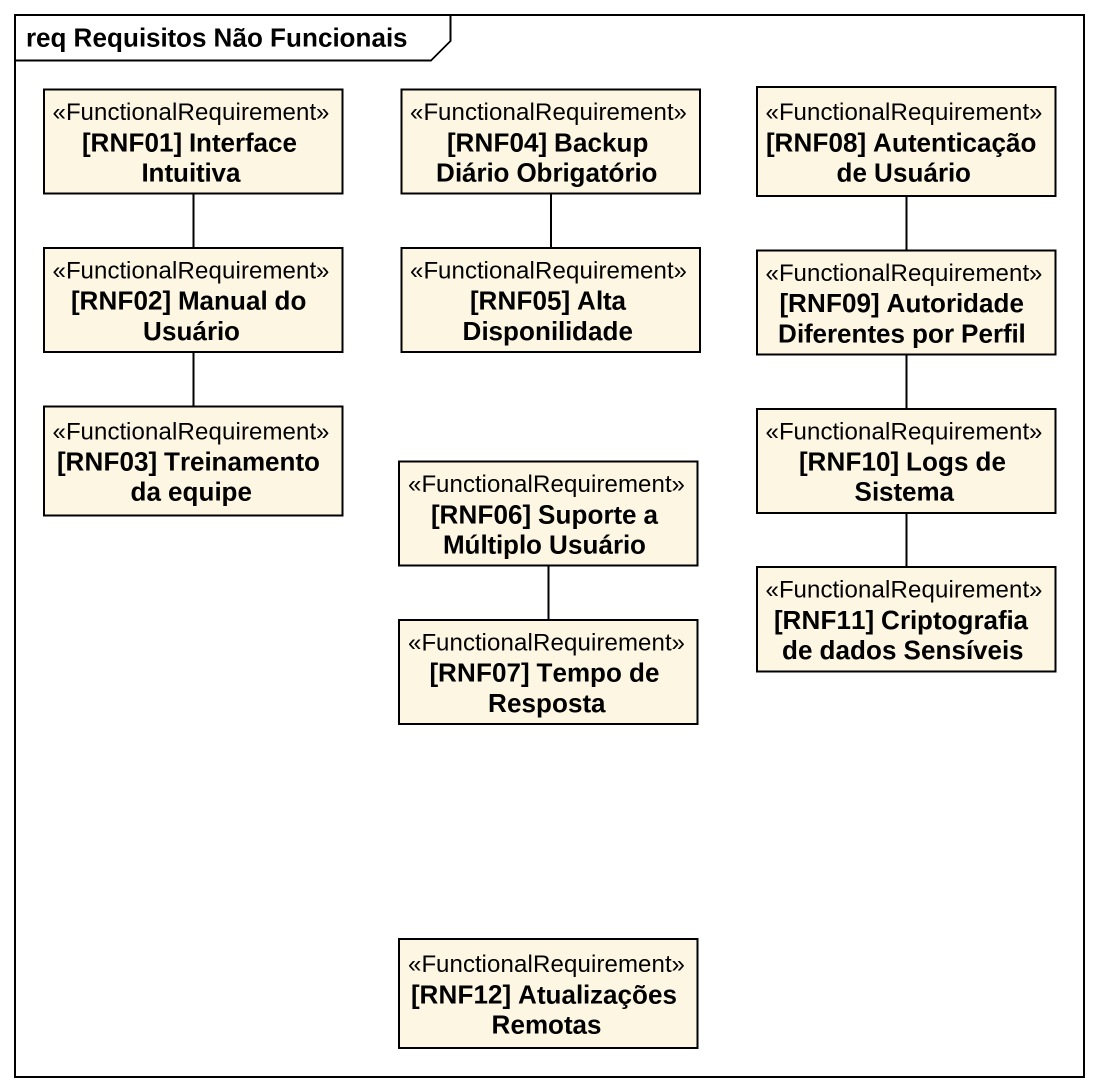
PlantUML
@startuml
mainframe req Requisitos Não Funcionais
hide circle
hide empty members
class "[RNF01] Interface Intuitiva" as RNF01_Interface_Intuitiva <<FunctionalRequirement>>
class "[RNF04] Backup Diário Obrigatório" as RNF04_Backup_Diário <<FunctionalRequirement>>
class "[RNF08] Autenticação de Usuário" as RNF08_Autenticação_de <<FunctionalRequirement>>
class "[RNF02] Manual do Usuário" as RNF02_Manual_do_Usuário <<FunctionalRequirement>>
class "[RNF05] Alta Disponilidade" as RNF05_Alta_Disponilidade <<FunctionalRequirement>>
class "[RNF09] Autoridade Diferentes por Perfil" as RNF09_Autoridade_Diferentes <<FunctionalRequirement>>
class "[RNF03] Treinamento da equipe" as RNF03_Treinamento_da_equipe <<FunctionalRequirement>>
class "[RNF06] Suporte a Múltiplo Usuário" as RNF06_Suporte_a_Múltiplo <<FunctionalRequirement>>
class "[RNF10] Logs de Sistema" as RNF10_Logs_de_Sistema <<FunctionalRequirement>>
class "[RNF11] Criptografia de dados Sensíveis" as RNF11_Criptografia_de_dados <<FunctionalRequirement>>
class "[RNF07] Tempo de Resposta" as RNF07_Tempo_de_Resposta <<FunctionalRequirement>>
class "[RNF12] Atualizações Remotas" as RNF12_Atualizações_Remotas <<FunctionalRequirement>>
RNF01_Interface_Intuitiva -- RNF02_Manual_do_Usuário
RNF04_Backup_Diário -- RNF05_Alta_Disponilidade
RNF08_Autenticação_de -- RNF09_Autoridade_Diferentes
RNF02_Manual_do_Usuário -- RNF03_Treinamento_da_equipe
RNF09_Autoridade_Diferentes -- RNF10_Logs_de_Sistema
RNF06_Suporte_a_Múltiplo -- RNF07_Tempo_de_Resposta
RNF10_Logs_de_Sistema -- RNF11_Criptografia_de_dados
@enduml
